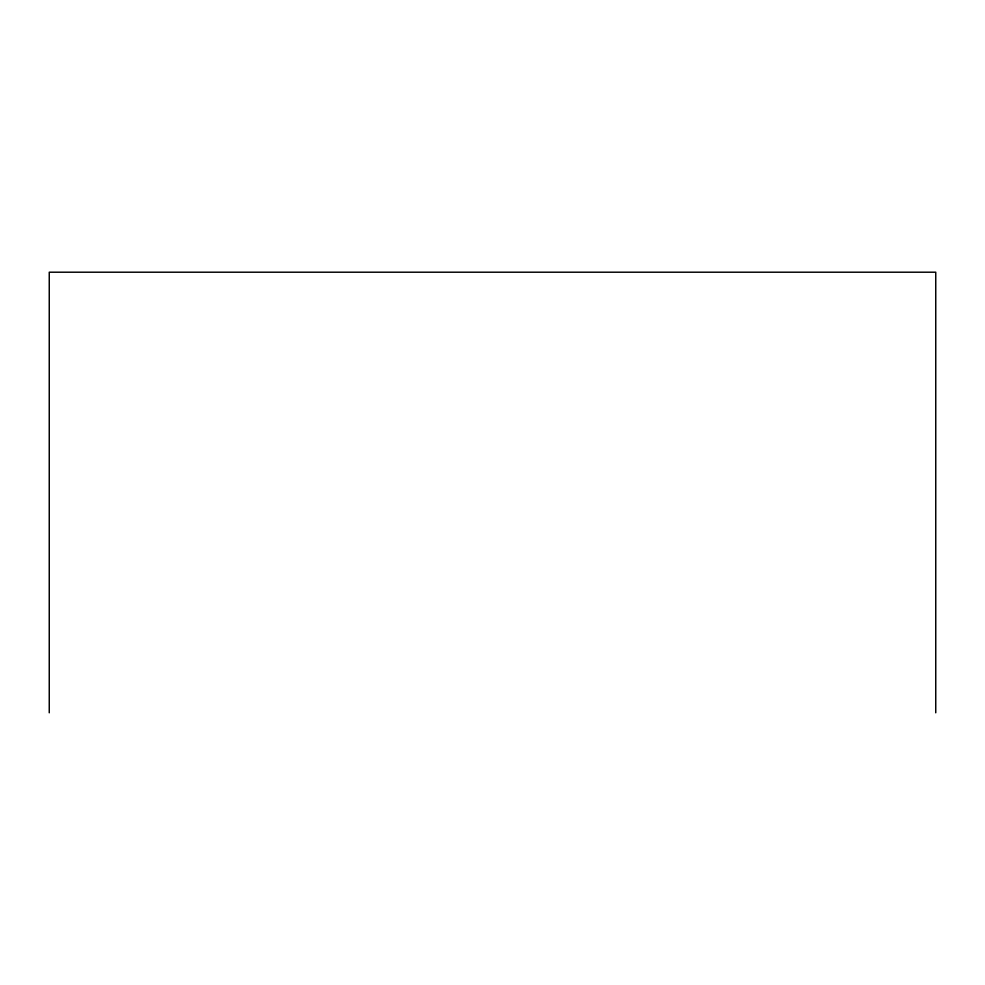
<?xml version="1.0" encoding="UTF-8"?>
<svg xmlns="http://www.w3.org/2000/svg" width="985" height="985" viewBox="0 0 985 985"><rect width="100%" height="100%" fill="white"/><g stroke="black" fill="none" stroke-linecap="round" stroke-linejoin="round"><path stroke-width="1.48" d="M935.75 712.795L935.75 272.205L49.25 272.205L49.25 712.795"/></g></svg>
